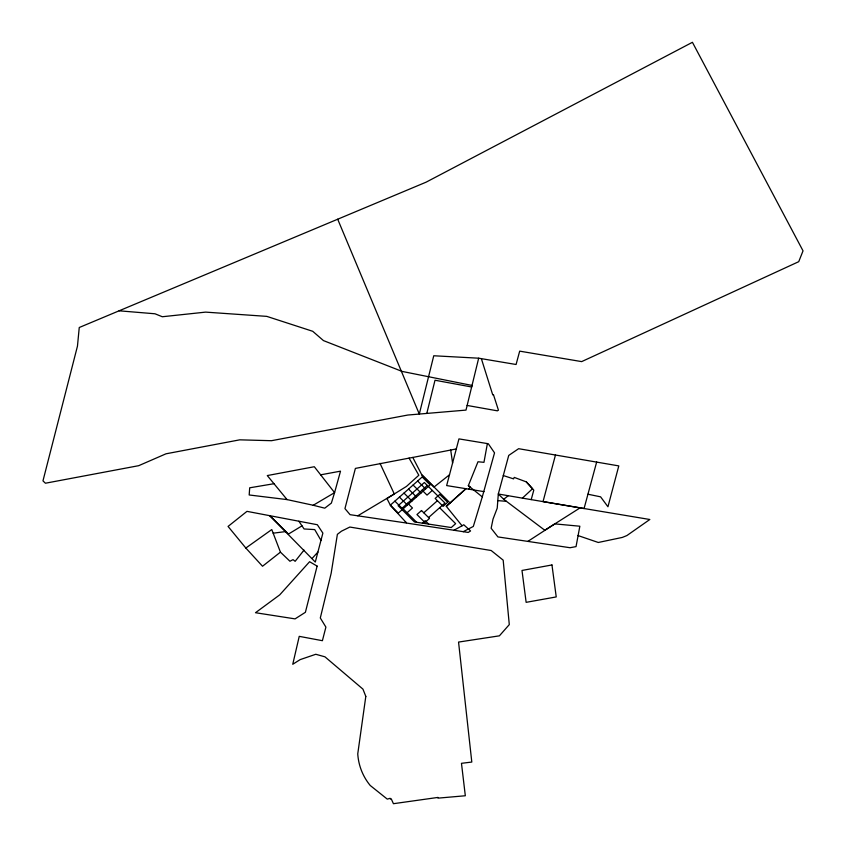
<?xml version="1.0" encoding="UTF-8"?>
<svg xmlns="http://www.w3.org/2000/svg" width="846" height="846" viewBox="0 0 846 846"><rect width="100%" height="100%" fill="white"/><g stroke="black" fill="none" stroke-linecap="round" stroke-linejoin="round"><path stroke-width="1.27" d="M587.949 494.223L600.597 496.835L607.946 506.765L618.796 465.903L518.63 448.697L508.732 455.423L498.305 494.011L497.226 508.171L493.028 519.084L491.135 528.264L497.913 536.914L570.056 547.722L576.041 546.611L579.848 526.223L554.839 523.885L527.756 541.451M482.283 496.898L494.54 452.864L488.29 443.727L487.381 443.579L483.965 462.328L477.99 461.768L468.346 485.625L482.283 496.898L473.326 526.434L463.259 531.679L406.704 523.082L390.461 505.432L386.939 498.527L406.461 486.418L418.823 475.24L409.062 458.12L355.383 468.409L344.946 508.605L350.075 514.675L406.133 522.987L405.371 521.633M478.677 358.196L465.998 410.099L407.804 415.037L271.471 440.703L239.756 439.835L166.006 453.805L138.702 465.681L45.43 483.225L42.966 480.877L77.462 346.13L79.249 327.508L426.098 182.176L692.419 42.3L803.034 250.86L798.73 261.678L581.657 361.612L519.687 351.143L516.081 364.499L478.677 358.196L433.755 355.764L419.299 414.075L337.691 219.22M426.796 413.419L435.013 380.235L471.634 386.982L472.026 385.438L402.093 371.415L323.458 340.6L312.724 331.294L266.786 316.372L205.631 312.121L162.305 316.742L154.977 313.781L119.096 310.81M317.895 552.068L315.294 562.072L269.737 515.648L288.475 534.059L301.99 525.852L304.084 528.972L314.733 529.596L320.962 540.372L317.895 552.068L312.089 558.466M320.962 540.372L322.876 533.107L317.345 524.732L246.979 511.354L228.06 526.434L245.837 548.039L262.524 566.249L280.438 552.152L271.778 529.554L245.837 548.039M487.381 443.579L458.955 438.894L446.646 485.572L484.028 491.632M555.505 454.884L543.037 501.593L584.068 508.531L596.673 462.022M531.203 499.605L533.794 490.13L526.307 481.882L514.22 477.398L513.564 478.878L503.296 475.537M304.021 550.122L295.138 561.31L293.054 559.629L289.945 561.247L280.438 552.152M468.494 489.115L470.281 487.137L468.346 485.625M577.829 535.497L598.291 542.476L622.339 537.422L626.907 535.55L649.813 519.497L580.092 507.864L544.792 530.241L503.698 499.277L498.305 494.011L522.405 498.135L532.536 488.734L526.307 481.882M427.293 485.445L402.326 508.034L416.644 522.278M446.307 506.331L465.966 488.702L446.307 506.331L462.064 525.778L463.767 524.763L470.566 530.95L468.208 532.43L463.259 531.679M407.074 512.75L412.457 507.991L407.656 503.222M432.295 490.426L427.019 495.1L422.069 490.183M423.783 512.782L437.435 500.695M422.408 523.156L425.2 520.671L428.647 524.108M428.562 517.541L444.964 503.021L424.343 482.506L398.128 505.707L414.434 521.94L451.246 527.544L455.634 523.663L439.634 507.737M449.512 474.775L434.051 487.021L421.784 474.828L412.795 457.443L409.062 458.12M503.698 499.277L508.256 495.714M273.977 483.711L249.697 487.804L249.179 494.973L287.058 499.595L313.221 505.263L334.582 492.647L340.515 471.159L320.645 474.828M357.763 515.806L394.299 493.979L380.002 463.322M453.953 530.273L462.064 525.778M412.795 457.443L456.364 448.93M273.163 533.192L285.916 531.542M497.723 500.61L506.426 501.329M522.405 498.135L580.092 507.864M467.129 405.446L497.374 410.828L498.431 410.173L493.461 394.659L492.742 394.881L481.353 358.641M313.221 505.263L324.758 508.171L331.368 503.095L334.582 492.647L314.31 466.728L267.283 475.568L287.058 499.595M421.784 474.828L450.072 502.968M417.638 481.004L425.601 488.935M413.081 485.033L421.054 492.964M408.533 489.062L416.507 496.993M403.986 493.091L411.949 501.012M399.428 497.12L407.402 505.041M394.881 501.149L402.855 509.07M298.871 521.21L301.99 525.852M450.707 450.019L452.599 463.132M365.81 696.395L357.752 753.86A67.162 60.722 -23.8 0 0 370.21 785.469L387.299 799.132L390.101 798.296L390.408 799.121L391.222 798.804L393.432 803.7L437.942 797.429L438.017 798.138L465.321 795.758L461.472 763.314L471.804 762.056L458.553 642.072L499.404 635.832L509.292 624.612L503.18 560.158L491.166 550.513L349.842 527.047L341.477 531.172L337.385 534.334L331.177 573.197L320.306 617.982L325.9 627.098L322.4 640.697L299.241 636.351L292.758 664.269L300.14 659.626L315.791 654.275L324.949 656.824L362.945 689.13L365.81 696.395M317.123 566.101L305.395 612.293L295.064 618.881L255.503 612.716L279.73 594.865L309.594 561.723L317.123 566.101M422.186 476.975L390.334 505.178L398.297 513.099L430.149 484.906L422.186 476.975M421.509 510.529L416.962 514.558L424.935 522.479L429.482 518.45L421.509 510.529M439.719 494.413L435.161 498.442L443.135 506.373L447.682 502.344L439.719 494.413M551.962 564.959L521.993 570.458L526.138 602.341L556.234 596.927L551.962 564.959"/></g></svg>
